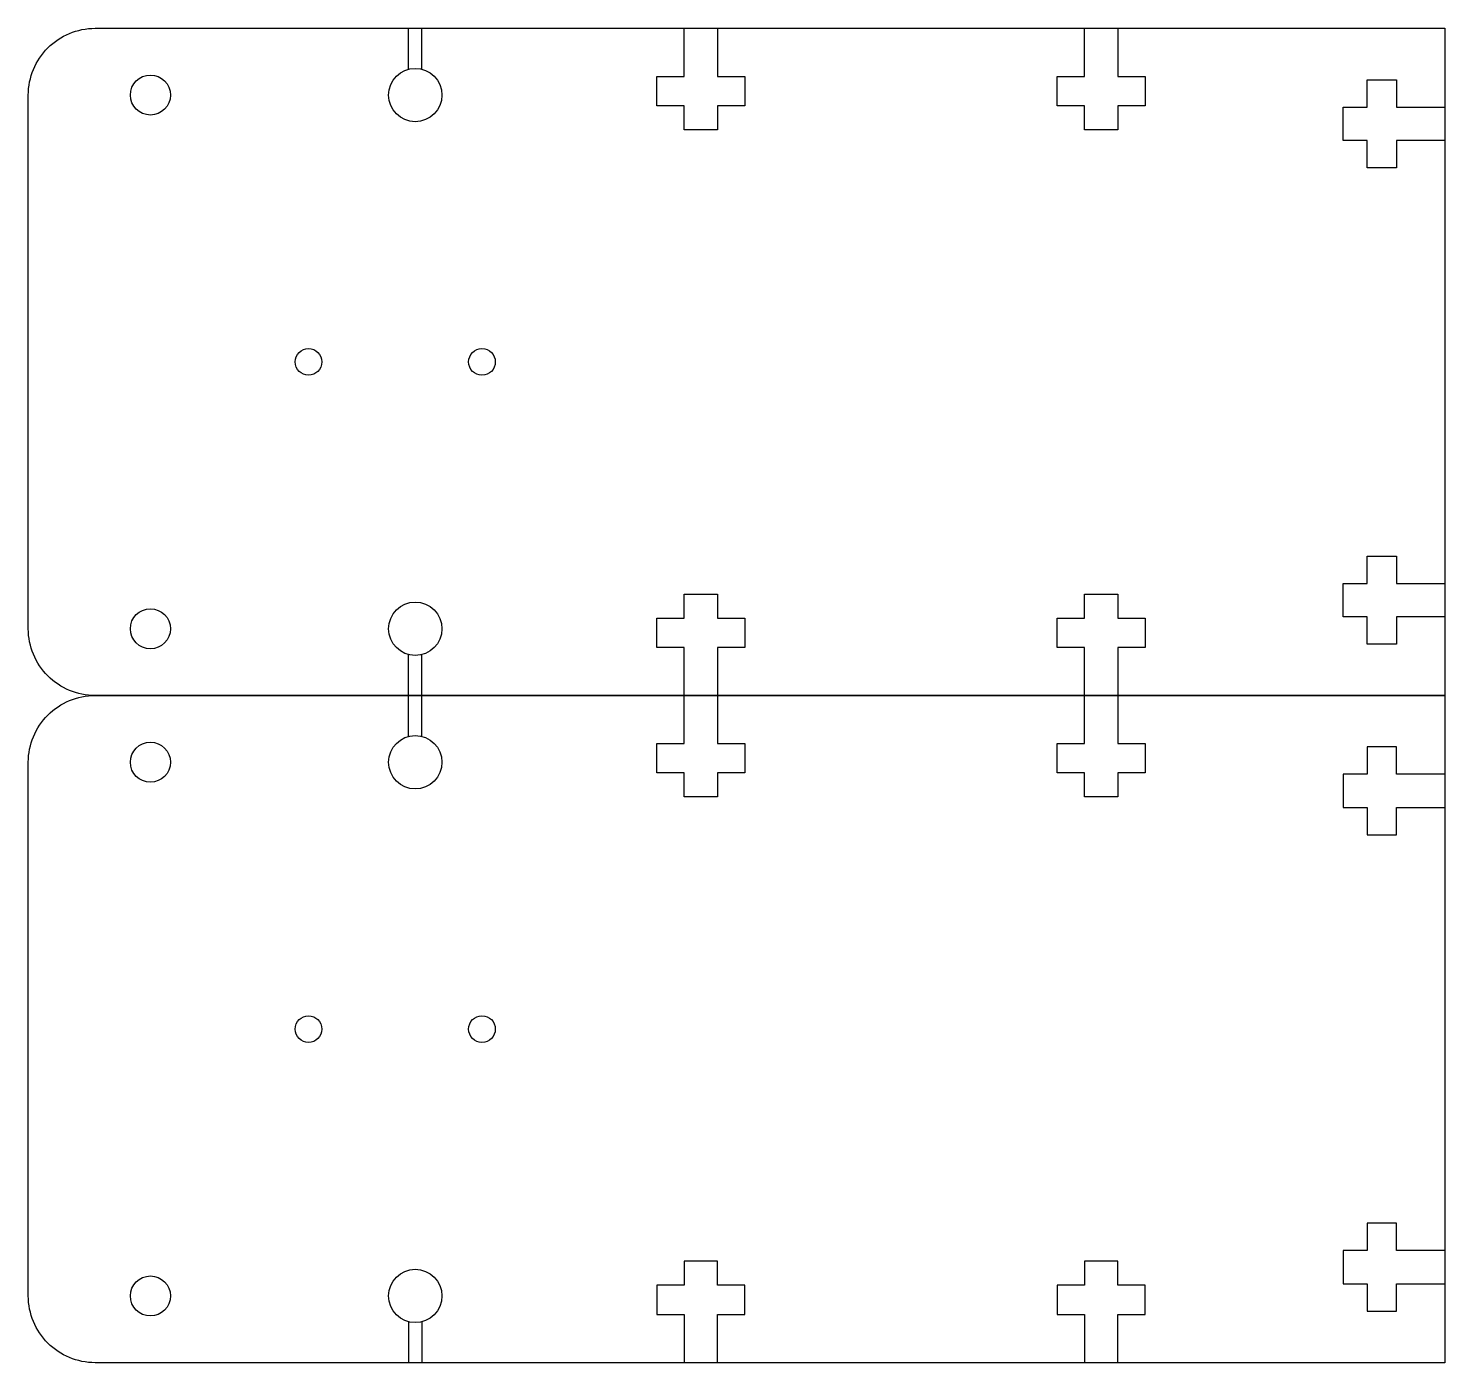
# Model space of a CAD drawing. Extents: x -23 to 83, y 0 to 100.
import ezdxf

# ---------------------------------------------------------------- set-up
doc = ezdxf.new("R2010")
doc.units = 0
doc.layers.add('CAMERA_SIDE_RAIL', color=1, linetype='CONTINUOUS')

msp = doc.modelspace()

# ---------------------------------------------------------------- linework, layer by layer
at = {"layer": 'CAMERA_SIDE_RAIL'}
for p, q in [((5.35, 96.94), (5.35, 100)), ((6.35, 96.94), (6.35, 100)), ((5.35, 46.94), (5.35, 53.06)), ((6.35, 46.94), (6.35, 53.06)), ((5.35, 3.06), (5.35, 0)), ((6.35, 3.06), (6.35, 0))]:
    msp.add_line(p, q, dxfattribs=at)
msp.add_lwpolyline([(-18.15, 50), (83, 50), (-18.15, 50, -0.414214), (-23.15, 55), (-23.15, 95, -0.414214), (-18.15, 100), (83, 100), (83, 0), (-18.15, 0, -0.414214), (-23.15, 5), (-23.15, 45, -0.414214), (-18.15, 50)], format="xyb", dxfattribs=at)
for points in [[(28.5, 100), (28.5, 96.4), (30.55, 96.4), (30.55, 94.2), (28.5, 94.2), (28.5, 92.4), (26, 92.4), (26, 94.2), (23.95, 94.2), (23.95, 96.4), (26, 96.4), (26, 100)], [(58.5, 100), (58.5, 96.4), (60.55, 96.4), (60.55, 94.2), (58.5, 94.2), (58.5, 92.4), (56, 92.4), (56, 94.2), (53.95, 94.2), (53.95, 96.4), (56, 96.4), (56, 100)], [(83, 91.6), (79.4, 91.6), (79.4, 89.55), (77.2, 89.55), (77.2, 91.6), (75.4, 91.6), (75.4, 94.1), (77.2, 94.1), (77.2, 96.15), (79.4, 96.15), (79.4, 94.1), (83, 94.1)], [(83, 55.9), (79.4, 55.9), (79.4, 53.85), (77.2, 53.85), (77.2, 55.9), (75.4, 55.9), (75.4, 58.4), (77.2, 58.4), (77.2, 60.45), (79.4, 60.45), (79.4, 58.4), (83, 58.4)], [(28.5, 50), (28.5, 46.4), (30.55, 46.4), (30.55, 44.2), (28.5, 44.2), (28.5, 42.4), (26, 42.4), (26, 44.2), (23.95, 44.2), (23.95, 46.4), (26, 46.4), (26, 53.6), (23.95, 53.6), (23.95, 55.8), (26, 55.8), (26, 57.6), (28.5, 57.6), (28.5, 55.8), (30.55, 55.8), (30.55, 53.6), (28.5, 53.6), (28.5, 50)], [(58.5, 50), (58.5, 46.4), (60.55, 46.4), (60.55, 44.2), (58.5, 44.2), (58.5, 42.4), (56, 42.4), (56, 44.2), (53.95, 44.2), (53.95, 46.4), (56, 46.4), (56, 53.6), (53.95, 53.6), (53.95, 55.8), (56, 55.8), (56, 57.6), (58.5, 57.6), (58.5, 55.8), (60.55, 55.8), (60.55, 53.6), (58.5, 53.6), (58.5, 50)], [(83, 44.1), (79.4, 44.1), (79.4, 46.15), (77.2, 46.15), (77.2, 44.1), (75.4, 44.1), (75.4, 41.6), (77.2, 41.6), (77.2, 39.55), (79.4, 39.55), (79.4, 41.6), (83, 41.6)], [(83, 8.4), (79.4, 8.4), (79.4, 10.45), (77.2, 10.45), (77.2, 8.4), (75.4, 8.4), (75.4, 5.9), (77.2, 5.9), (77.2, 3.85), (79.4, 3.85), (79.4, 5.9), (83, 5.9)], [(28.5, 0), (28.5, 3.6), (30.55, 3.6), (30.55, 5.8), (28.5, 5.8), (28.5, 7.6), (26, 7.6), (26, 5.8), (23.95, 5.8), (23.95, 3.6), (26, 3.6), (26, 0)], [(58.5, 0), (58.5, 3.6), (60.55, 3.6), (60.55, 5.8), (58.5, 5.8), (58.5, 7.6), (56, 7.6), (56, 5.8), (53.95, 5.8), (53.95, 3.6), (56, 3.6), (56, 0)]]:
    msp.add_lwpolyline(points, dxfattribs=at)
for centre, radius in [((5.85, 95), 2), ((-14, 95), 1.5), ((-2.15, 75), 1), ((10.85, 75), 1), ((-14, 55), 1.5), ((5.85, 55), 2), ((5.85, 45), 2), ((-14, 45), 1.5), ((-2.15, 25), 1), ((10.85, 25), 1), ((-14, 5), 1.5), ((5.85, 5), 2)]:
    msp.add_circle(centre, radius, dxfattribs=at)

doc.saveas('drawing.dxf')
